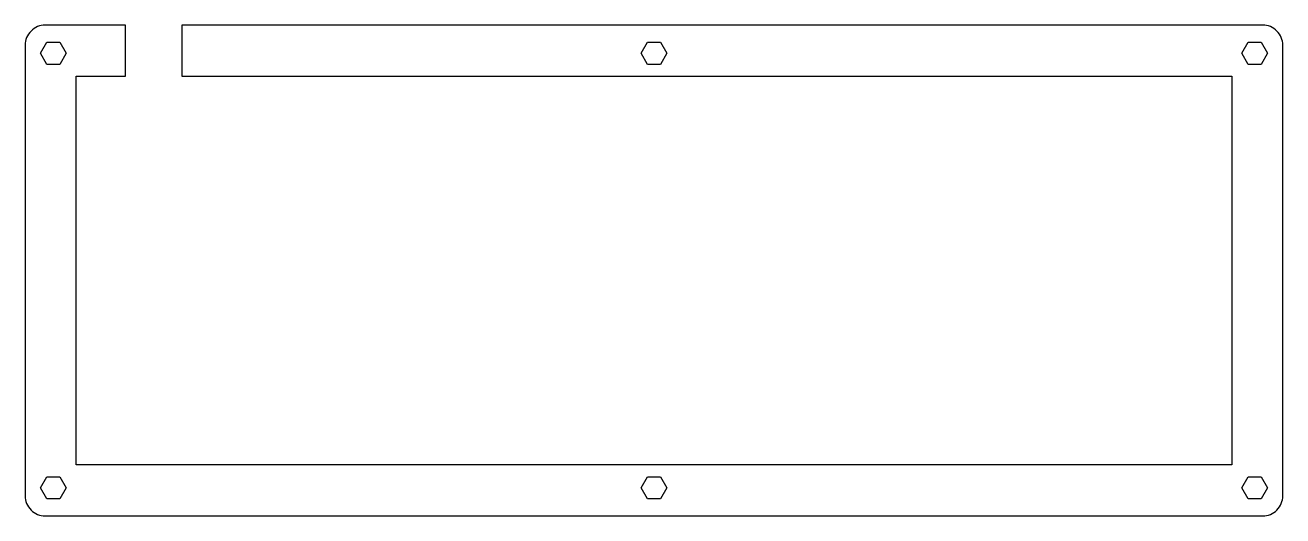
# Model space of a CAD drawing. Header units: inches. Extents: x -12.3 to 0, y -4.8 to 0.
import ezdxf

# ---------------------------------------------------------------- set-up
doc = ezdxf.new("R2010")
doc.units = ezdxf.units.IN
doc.header["$MEASUREMENT"] = 0

msp = doc.modelspace()

# ---------------------------------------------------------------- linework, layer by layer
msp.add_lwpolyline([(-11.317, -0.5), (-11.317, 0), (-12.102, 0, 0.414214), (-12.299, -0.197), (-12.299, -4.607, 0.414214), (-12.102, -4.804), (-0.197, -4.804, 0.414214), (0, -4.607), (0, -0.197, 0.414214), (-0.197, 0), (-10.768, 0), (-10.768, -0.5), (-0.5, -0.5), (-0.5, -4.304), (-11.799, -4.304), (-11.799, -0.5)], format="xyb", close=True)
for points in [[(-11.961, -0.167), (-11.898, -0.276), (-11.961, -0.384), (-12.086, -0.384), (-12.148, -0.276), (-12.086, -0.167)], [(-6.274, -0.276), (-6.212, -0.167), (-6.087, -0.167), (-6.024, -0.276), (-6.087, -0.384), (-6.212, -0.384)], [(-0.213, -0.384), (-0.338, -0.384), (-0.401, -0.276), (-0.338, -0.167), (-0.213, -0.167), (-0.151, -0.276)], [(-11.961, -4.636), (-12.086, -4.636), (-12.148, -4.528), (-12.086, -4.42), (-11.961, -4.42), (-11.898, -4.528)], [(-6.212, -4.42), (-6.087, -4.42), (-6.024, -4.528), (-6.087, -4.636), (-6.212, -4.636), (-6.274, -4.528)], [(-0.338, -4.636), (-0.401, -4.528), (-0.338, -4.42), (-0.213, -4.42), (-0.151, -4.528), (-0.213, -4.636)]]:
    msp.add_lwpolyline(points, close=True)

doc.saveas('drawing.dxf')
